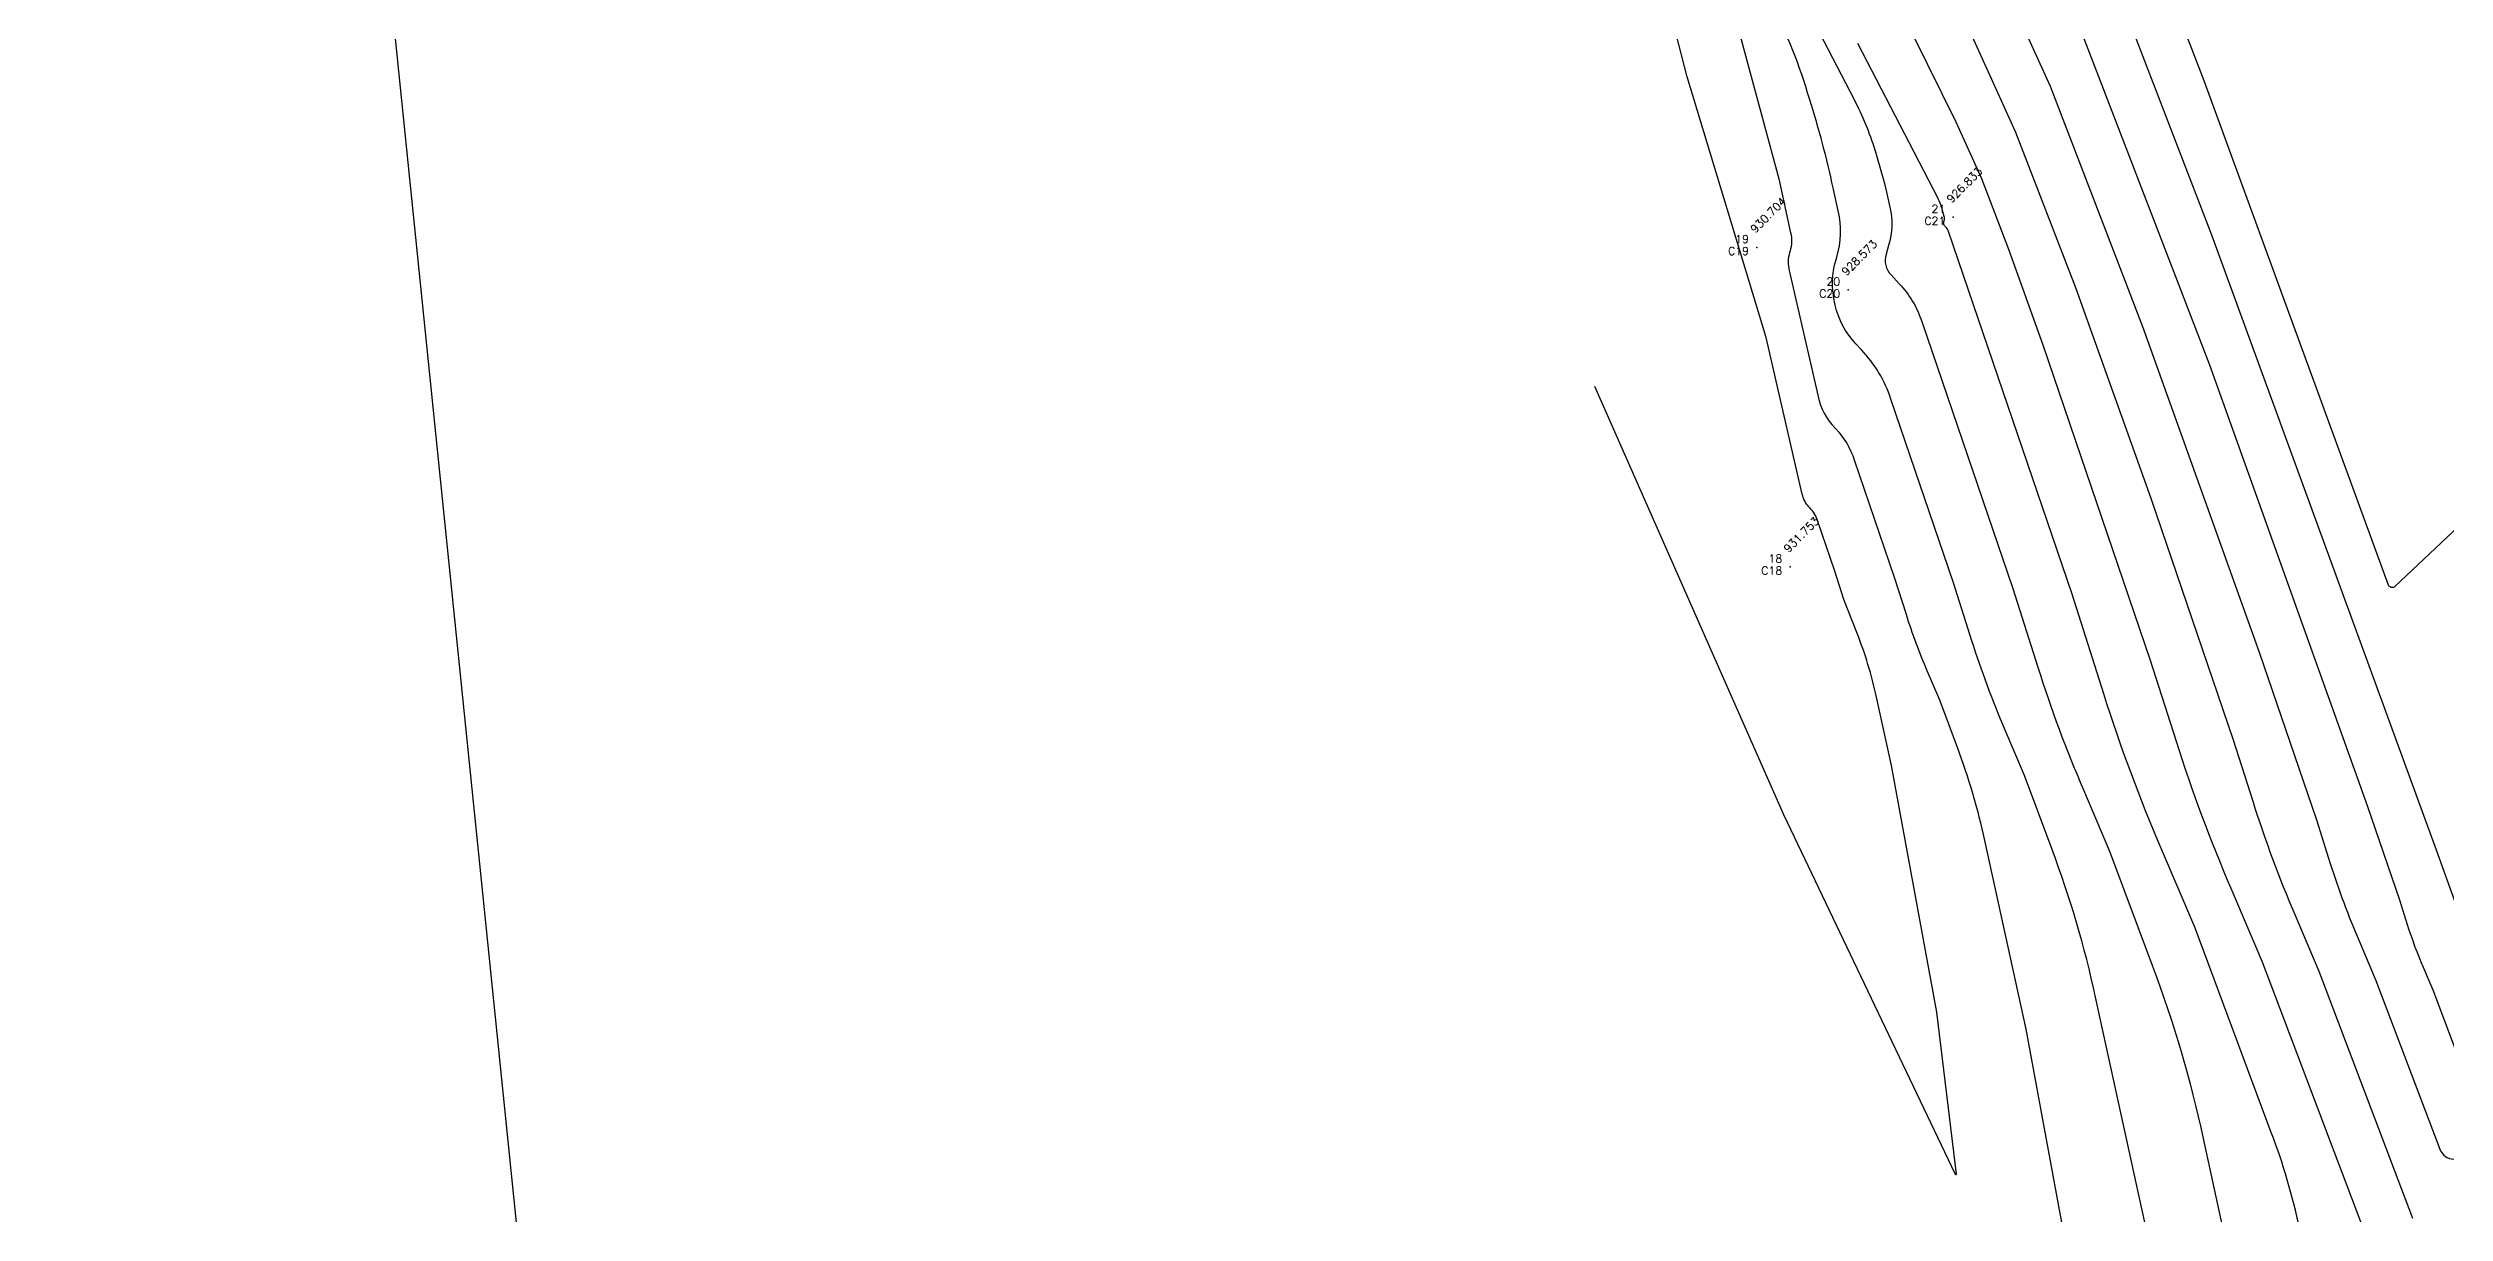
# Model space of a CAD drawing. Header units: millimetres. Extents: x 1478766 to 1478972, y 824433 to 824682.
# Drawn here: x 1478765.9 to 1478840.8, y 824539.3 to 824575.6 of the extents above; entities that cross this region are included whole.
import ezdxf
from ezdxf.enums import TextEntityAlignment as Align

# ---------------------------------------------------------------- set-up
doc = ezdxf.new("R2010")
doc.units = ezdxf.units.MM
for name, color, linetype in [('Boundary', 6, 'Continuous'), ('Contour', 4, 'Continuous'), ('Index_Contour', 8, 'Continuous'), ('Points', 7, 'Continuous'), ('Points-ELV', 6, 'Continuous'), ('Points-NUM', 4, 'Continuous'), ('Points-TXT', 3, 'Continuous')]:
    doc.layers.add(name, color=color, linetype=linetype)
doc.styles.add('romans', font='romans.shx')

# ---------------------------------------------------------------- blocks, each defined once
blk = doc.blocks.new('POINTS')
at = {"layer": 'Points'}
blk.add_line((0, 0), (0, 0), dxfattribs=at)
blk.add_point((0, 0), dxfattribs=at)
at = {"layer": 'Points-ELV', "style": 'romans'}
blk.add_attdef('ELEV', text='', height=1, rotation=45, dxfattribs=at).set_placement((0, 0), align=Align.BOTTOM_LEFT)
at = {"layer": 'Points-NUM', "style": 'romans'}
blk.add_attdef('PTNUM', text='', height=1, dxfattribs=at).set_placement((0, 0), align=Align.BOTTOM_RIGHT)
at = {"layer": 'Points-TXT', "style": 'romans'}
blk.add_attdef('DESC', text='', height=1, dxfattribs=at).set_placement((0, 0), align=Align.BOTTOM_RIGHT)

msp = doc.modelspace()

# ---------------------------------------------------------------- linework, layer by layer
at = {"layer": 'Boundary'}
msp.add_polyline3d([(1478767.16, 824678.427, 0), (1478971.674, 824658.75, 0), (1478878.309, 824433.417, 0), (1478784.308, 824501.969, 0), (1478765.89, 824682.235, 0)], dxfattribs=at)
at = {"layer": 'Contour'}
for points, elevation in [([(1478843.397, 824562.756), (1478839.228, 824558.824, -0.521214), (1478839.03, 824558.871), (1478833.27, 824574.624), (1478832.094, 824577.681, 0.024257), (1478831.144, 824579.846), (1478830.597, 824580.952), (1478829.887, 824582.518), (1478827.948, 824586.339), (1478827.186, 824587.659, -0.049615), (1478826.834, 824588.428), (1478826.818, 824588.475, 0.083505), (1478826.421, 824589.213), (1478825.663, 824590.205), (1478824.827, 824591.302), (1478824.304, 824591.986, -0.051398), (1478823.453, 824593.359), (1478822.411, 824595.477, 0.027466), (1478822.37, 824595.549), (1478822.344, 824595.591, -0.056086), (1478822.308, 824595.665), (1478822.253, 824595.816), (1478822.192, 824595.99, 0.00907), (1478822.192, 824595.99)], 921), ([(1478821.436, 824591.362), (1478821.574, 824591.083, 0.051398), (1478822.309, 824589.897), (1478822.764, 824589.3), (1478823.22, 824588.703, -0.083505), (1478823.876, 824587.483), (1478823.962, 824587.236, 0.049615), (1478824.719, 824585.582), (1478824.934, 824585.21, -0.025768), (1478826.114, 824582.912), (1478826.721, 824581.574), (1478828.187, 824578.846), (1478829.529, 824575.896), (1478833.434, 824565.749), (1478838.367, 824551.982), (1478839.369, 824549.043), (1478839.615, 824548.271, 0.024696), (1478840.112, 824546.934), (1478840.412, 824546.23), (1478841.481, 824543.409, 0.315384)], 923), ([(1478819.233, 824580.014), (1478822.328, 824574.04, -0.046533), (1478822.975, 824572.466), (1478823.018, 824572.326, -0.022528), (1478823.405, 824570.864), (1478823.446, 824570.68, -0.130209), (1478823.409, 824569.48), (1478823.33, 824569.203, 0.270822), (1478823.485, 824568.558), (1478823.74, 824568.284, -0.111018), (1478824.447, 824567.101), (1478827.287, 824558.765), (1478828.073, 824556.302, 0.024696), (1478829.494, 824552.479), (1478830.313, 824550.555), (1478831.653, 824546.965, -0.037499), (1478833.237, 824541.584), (1478834.034, 824537.936)], 928), ([(1478838.99, 824536.805), (1478835.091, 824547.092), (1478834.11, 824549.394, -0.024696), (1478832.403, 824553.987), (1478831.596, 824556.517), (1478828.24, 824566.365), (1478827.168, 824569.357), (1478826.319, 824571.562), (1478825.517, 824573.327), (1478821.992, 824580.486)], 926), ([(1478826.702, 824578.313), (1478828.459, 824574.452), (1478831.345, 824566.951), (1478834.992, 824556.776), (1478836.778, 824551.535), (1478837.211, 824550.176, 0.024696), (1478838.112, 824547.754), (1478838.638, 824546.518), (1478840.636, 824541.248, 0.315384), (1478841.075, 824540.941)], 924), ([(1478814.214, 824565.083), (1478820.127, 824551.707), (1478825.49, 824540.464, 0.742624), (1478825.527, 824540.474), (1478824.919, 824545.526), (1478823.494, 824553.236), (1478823.027, 824555.374, 0.042086), (1478822.415, 824557.388), (1478822.01, 824558.417), (1478821.728, 824559.301), (1478821.188, 824560.888, 0.111018), (1478820.954, 824561.278), (1478820.92, 824561.315, -0.138048), (1478820.71, 824561.712), (1478819.586, 824566.601), (1478817.11, 824574.745), (1478816.498, 824577.13)], 931), ([(1478831.474, 824538.673), (1478829.873, 824546, 0.037499), (1478828.515, 824550.615), (1478827.654, 824552.921), (1478827.05, 824554.339, -0.024696), (1478826.013, 824557.131), (1478825.434, 824558.944), (1478823.48, 824564.68, 0.111018), (1478822.559, 824566.219), (1478822.383, 824566.409, -0.138048), (1478821.742, 824567.617), (1478821.731, 824567.665, -0.132774), (1478821.767, 824569.036), (1478821.79, 824569.117, 0.130209), (1478821.834, 824570.557), (1478821.677, 824571.275, 0.022528), (1478820.947, 824574.033), (1478820.879, 824574.251, 0.046533), (1478819.662, 824577.212)], 929), ([(1478836.249, 824538.777, 0.037499), (1478835.368, 824541.773), (1478832.973, 824548.188), (1478831.937, 824550.619, -0.024696), (1478830.133, 824555.473), (1478829.14, 824558.586), (1478825.281, 824569.913, 0.111018), (1478825.201, 824570.046), (1478825.159, 824570.092, -0.270822), (1478825.131, 824570.206), (1478825.145, 824570.254, 0.142127), (1478825.146, 824570.383), (1478825.096, 824570.572, 0.057142), (1478824.943, 824570.966), (1478822.442, 824575.792)], 927)]:
    msp.add_lwpolyline(points, format="xyb", dxfattribs=dict(at, elevation=elevation))
at = {"layer": 'Contour', "elevation": 922}
msp.add_lwpolyline([(1478830.599, 824577.341), (1478833.498, 824569.807), (1478840.52, 824550.6), (1478841.743, 824547.187)], dxfattribs=at)
at = {"layer": 'Index_Contour'}
for points, elevation in [([(1478818.701, 824576.299), (1478819.975, 824571.565), (1478820.346, 824569.874, -0.130209), (1478820.329, 824569.307), (1478820.315, 824569.259, 0.132774), (1478820.3, 824568.694), (1478821.203, 824564.766, 0.138048), (1478821.723, 824563.785), (1478821.757, 824563.749, -0.111018), (1478822.334, 824562.784), (1478823.581, 824559.122), (1478823.952, 824557.959, 0.024696), (1478824.607, 824556.199), (1478824.995, 824555.288), (1478825.546, 824553.811, -0.037499), (1478826.406, 824550.889), (1478827.692, 824545.003), (1478831.01, 824527.053)], 930), ([(1478839.79, 824539.087), (1478836.864, 824546.805), (1478836.111, 824548.574, -0.024696), (1478834.807, 824552.082), (1478834.187, 824554.026), (1478831.616, 824561.571), (1478829.257, 824568.154), (1478827.389, 824573.007), (1478825.623, 824576.89)], 925)]:
    msp.add_lwpolyline(points, format="xyb", dxfattribs=dict(at, elevation=elevation))

# ---------------------------------------------------------------- block references
at = {"layer": 'Points', "linetype": 'Continuous'}
ref = msp.add_blockref('POINTS', (1478825.428, 824570.359, 926.833), dxfattribs=at)
ref.add_attrib('PTNUM', '21', dxfattribs={"layer": 'Points-NUM', "height": 0.25, "style": 'romans'}).set_placement((1478825.178, 824570.422, 926.833), align=Align.BOTTOM_RIGHT)
ref.add_attrib('DESC', 'C21', dxfattribs={"layer": 'Points-TXT', "height": 0.25, "style": 'romans'}).set_placement((1478825.178, 824570.047, 926.833), align=Align.BOTTOM_RIGHT)
ref.add_attrib('ELEV', '926.833', dxfattribs={"layer": 'Points-ELV', "height": 0.25, "rotation": 45, "style": 'romans'}).set_placement((1478825.428, 824570.734, 926.833), align=Align.BOTTOM_LEFT)
ref = msp.add_blockref('POINTS', (1478819.293, 824569.417, 930.704), dxfattribs=at)
ref.add_attrib('PTNUM', '19', dxfattribs={"layer": 'Points-NUM', "height": 0.25, "style": 'romans'}).set_placement((1478819.043, 824569.48, 930.704), align=Align.BOTTOM_RIGHT)
ref.add_attrib('DESC', 'C19', dxfattribs={"layer": 'Points-TXT', "height": 0.25, "style": 'romans'}).set_placement((1478819.043, 824569.105, 930.704), align=Align.BOTTOM_RIGHT)
ref.add_attrib('ELEV', '930.704', dxfattribs={"layer": 'Points-ELV', "height": 0.25, "rotation": 45, "style": 'romans'}).set_placement((1478819.293, 824569.792, 930.704), align=Align.BOTTOM_LEFT)
ref = msp.add_blockref('POINTS', (1478822.144, 824568.089, 928.573), dxfattribs=at)
ref.add_attrib('PTNUM', '20', dxfattribs={"layer": 'Points-NUM', "height": 0.25, "style": 'romans'}).set_placement((1478821.894, 824568.152, 928.573), align=Align.BOTTOM_RIGHT)
ref.add_attrib('DESC', 'C20', dxfattribs={"layer": 'Points-TXT', "height": 0.25, "style": 'romans'}).set_placement((1478821.894, 824567.777, 928.573), align=Align.BOTTOM_RIGHT)
ref.add_attrib('ELEV', '928.573', dxfattribs={"layer": 'Points-ELV', "height": 0.25, "rotation": 45, "style": 'romans'}).set_placement((1478822.144, 824568.464, 928.573), align=Align.BOTTOM_LEFT)
ref = msp.add_blockref('POINTS', (1478820.333, 824559.436, 931.753), dxfattribs=at)
ref.add_attrib('PTNUM', '18', dxfattribs={"layer": 'Points-NUM', "height": 0.25, "style": 'romans'}).set_placement((1478820.083, 824559.498, 931.753), align=Align.BOTTOM_RIGHT)
ref.add_attrib('DESC', 'C18', dxfattribs={"layer": 'Points-TXT', "height": 0.25, "style": 'romans'}).set_placement((1478820.083, 824559.123, 931.753), align=Align.BOTTOM_RIGHT)
ref.add_attrib('ELEV', '931.753', dxfattribs={"layer": 'Points-ELV', "height": 0.25, "rotation": 45, "style": 'romans'}).set_placement((1478820.333, 824559.811, 931.753), align=Align.BOTTOM_LEFT)

doc.saveas('drawing.dxf')
